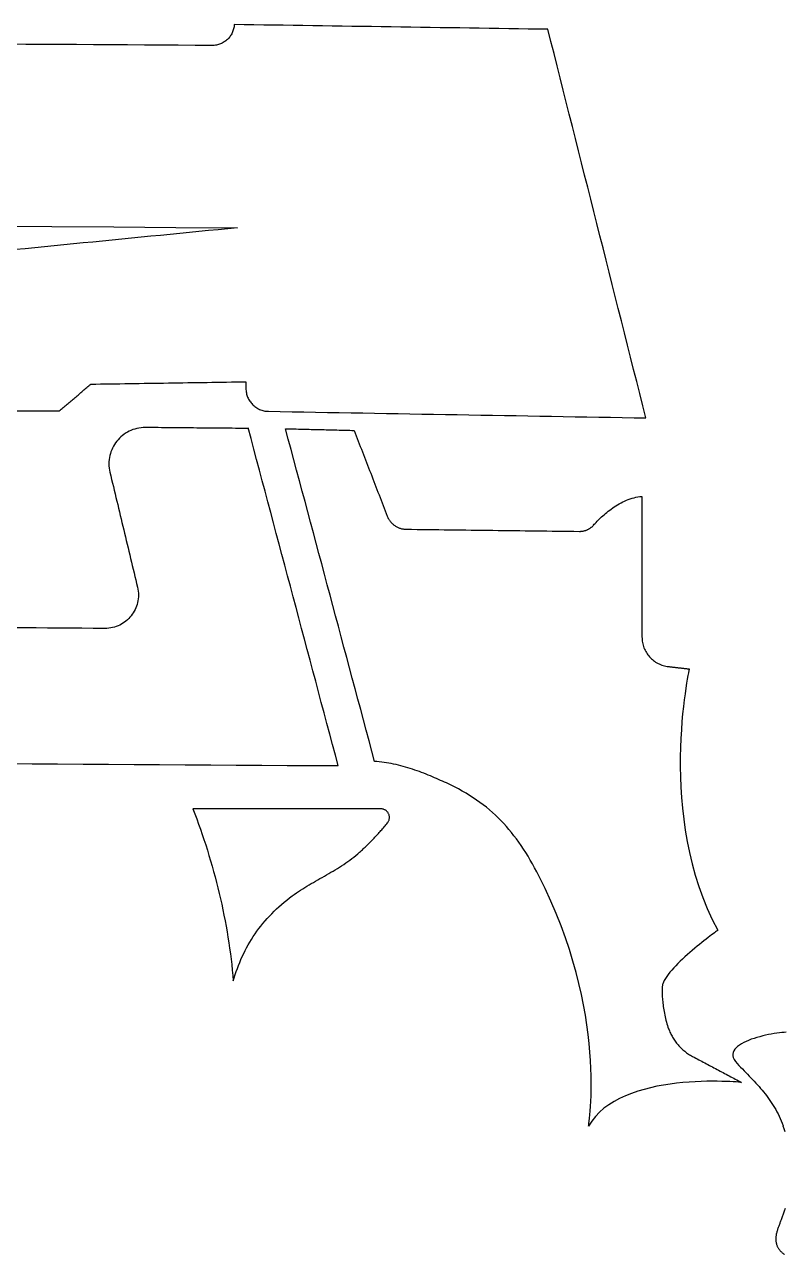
# Model space of a CAD drawing. Header units: metres. Extents: x 24 to 150, y -147 to -65.
# Drawn here: x 86.92 to 113.13, y -107.89 to -65.5 of the extents above; entities that cross this region are included whole.
import ezdxf

# ---------------------------------------------------------------- set-up
doc = ezdxf.new("R2010")
doc.units = ezdxf.units.M

msp = doc.modelspace()

# ---------------------------------------------------------------- linework, layer by layer
for points in [[(86.409276, -78.81493), (87.263986, -78.81493), (88.118696, -78.81493), (88.152732, -78.785974), (88.186768, -78.757018), (88.220804, -78.728062), (88.25484, -78.699106), (88.288876, -78.67015), (88.322912, -78.641194), (88.356948, -78.612238), (88.390984, -78.583282), (88.42502, -78.554326), (88.459056, -78.52537), (88.493092, -78.496414), (88.527128, -78.467458), (88.561164, -78.438502), (88.5952, -78.409546), (88.629236, -78.38059), (88.663272, -78.351634), (88.697308, -78.322678), (88.731344, -78.293722), (88.76538, -78.264766), (88.799416, -78.23581), (88.833452, -78.206854), (88.867488, -78.177898), (88.901524, -78.148942), (88.93556, -78.119986), (88.969596, -78.09103), (89.003632, -78.062074), (89.037668, -78.033118), (89.071704, -78.004162), (89.10574, -77.975206), (89.139776, -77.94625), (89.173812, -77.917294), (89.207848, -77.888338), (89.37498, -77.885798), (89.542112, -77.883258), (89.709244, -77.880718), (89.876376, -77.878178), (90.043508, -77.875638), (90.21064, -77.873098), (90.377772, -77.870558), (90.544904, -77.868018), (90.712036, -77.865478), (90.879168, -77.862938), (91.0463, -77.860398), (91.213432, -77.857858), (91.380564, -77.855318), (91.547696, -77.852778), (91.714828, -77.850238), (91.88196, -77.847698), (92.049092, -77.845158), (92.216224, -77.842618), (92.383356, -77.840078), (92.550488, -77.837538), (92.71762, -77.834998), (92.884752, -77.832458), (93.051884, -77.829918), (93.219016, -77.827378), (93.386148, -77.824838), (93.55328, -77.822298), (93.720412, -77.819758), (93.887544, -77.817218), (94.054676, -77.814678), (94.221808, -77.812138), (94.38894, -77.809598), (94.556072, -77.807058), (94.556072, -77.81417), (94.556072, -77.821282), (94.556072, -77.828394), (94.556072, -77.835506), (94.556072, -77.842618), (94.556072, -77.84973), (94.556072, -77.856842), (94.556072, -77.863954), (94.556072, -77.871066), (94.556072, -77.878178), (94.556072, -77.88529), (94.556072, -77.892402), (94.556072, -77.899514), (94.556072, -77.906626), (94.556072, -77.913738), (94.556072, -77.92085), (94.556072, -77.927962), (94.556072, -77.935074), (94.556072, -77.942186), (94.556072, -77.949298), (94.556072, -77.95641), (94.556072, -77.963522), (94.556072, -77.970634), (94.556072, -77.977746), (94.556072, -77.984858), (94.556072, -77.99197), (94.556072, -77.999082), (94.556072, -78.006194), (94.556072, -78.013306), (94.556072, -78.020418), (94.556072, -78.02753), (94.556072, -78.034642), (94.557088, -78.075028), (94.560136, -78.114652), (94.564962, -78.153768), (94.57182, -78.192376), (94.580456, -78.230222), (94.59087, -78.267306), (94.603062, -78.303628), (94.617032, -78.339188), (94.632526, -78.373986), (94.649544, -78.407768), (94.66834, -78.440788), (94.688406, -78.472792), (94.709996, -78.50378), (94.73311, -78.533498), (94.757494, -78.5622), (94.783148, -78.589632), (94.810072, -78.615794), (94.838266, -78.640686), (94.86773, -78.664308), (94.89821, -78.686406), (94.929706, -78.707234), (94.962218, -78.726538), (94.995746, -78.744318), (95.03029, -78.76032), (95.065596, -78.774798), (95.101918, -78.787498), (95.139002, -78.798674), (95.176848, -78.808072), (95.215202, -78.815438), (95.254318, -78.821026), (95.293942, -78.824582), (95.334074, -78.82636), (95.740982, -78.833472), (96.14789, -78.840584), (96.554798, -78.847696), (96.961706, -78.854808), (97.368614, -78.86192), (97.775522, -78.869032), (98.18243, -78.876144), (98.589338, -78.883256), (98.996246, -78.890368), (99.403154, -78.89748), (99.810062, -78.904592), (100.21697, -78.911704), (100.623878, -78.918816), (101.030786, -78.925928), (101.437694, -78.93304), (101.844602, -78.940152), (102.25151, -78.947264), (102.658418, -78.954376), (103.065326, -78.961488), (103.472234, -78.9686), (103.879142, -78.975712), (104.28605, -78.982824), (104.692958, -78.989936), (105.099866, -78.997048), (105.506774, -79.00416), (105.913682, -79.011272), (106.32059, -79.018384), (106.727498, -79.025496), (107.134406, -79.032608), (107.541314, -79.03972), (107.948222, -79.046832), (108.35513, -79.053944), (108.249466, -78.635352), (108.143802, -78.21676), (108.038138, -77.798168), (107.932474, -77.379576), (107.82681, -76.960984), (107.721146, -76.542392), (107.615482, -76.1238), (107.509818, -75.705208), (107.404154, -75.286616), (107.29849, -74.868024), (107.192826, -74.449432), (107.087162, -74.03084), (106.981498, -73.612248), (106.875834, -73.193656), (106.77017, -72.775064), (106.664506, -72.356472), (106.558842, -71.93788), (106.453178, -71.519288), (106.347514, -71.100696), (106.24185, -70.682104), (106.136186, -70.263512), (106.030522, -69.84492), (105.924858, -69.426328), (105.819194, -69.007736), (105.71353, -68.589144), (105.607866, -68.170552), (105.502202, -67.75196), (105.396538, -67.333368), (105.290874, -66.914776), (105.18521, -66.496184), (105.079546, -66.077592), (104.973882, -65.659), (104.635808, -65.65392), (104.297734, -65.64884), (103.95966, -65.64376), (103.621586, -65.63868), (103.283512, -65.6336), (102.945438, -65.62852), (102.607364, -65.62344), (102.26929, -65.61836), (101.931216, -65.61328), (101.593142, -65.6082), (101.255068, -65.60312), (100.916994, -65.59804), (100.57892, -65.59296), (100.240846, -65.58788), (99.902772, -65.5828), (99.564698, -65.57772), (99.226624, -65.57264), (98.88855, -65.56756), (98.550476, -65.56248), (98.212402, -65.5574), (97.874328, -65.55232), (97.536254, -65.54724), (97.19818, -65.54216), (96.860106, -65.53708), (96.522032, -65.532), (96.183958, -65.52692), (95.845884, -65.52184), (95.50781, -65.51676), (95.169736, -65.51168), (94.831662, -65.5066), (94.493588, -65.50152), (94.155514, -65.49644), (94.152466, -65.534286), (94.14764, -65.57137), (94.141036, -65.607946), (94.132654, -65.64376), (94.122748, -65.679066), (94.111318, -65.71361), (94.09811, -65.747392), (94.083378, -65.780412), (94.067122, -65.812416), (94.049596, -65.843658), (94.030546, -65.873884), (94.010226, -65.903094), (93.988636, -65.931288), (93.965776, -65.958466), (93.941646, -65.984374), (93.9165, -66.009266), (93.890084, -66.032888), (93.862652, -66.05524), (93.834204, -66.076322), (93.80474, -66.096134), (93.77426, -66.114676), (93.743018, -66.131694), (93.71076, -66.147442), (93.67774, -66.161666), (93.643958, -66.174366), (93.609414, -66.185288), (93.574362, -66.194686), (93.538548, -66.20256), (93.502226, -66.208656), (93.465396, -66.212974), (93.428058, -66.215514), (93.390212, -66.216276), (92.806012, -66.21272), (92.221812, -66.209164), (91.637612, -66.205608), (91.053412, -66.202052), (90.469212, -66.198496), (89.885012, -66.19494), (89.300812, -66.191384), (88.716612, -66.187828), (88.132412, -66.184272), (87.548212, -66.180716), (86.964012, -66.17716), (86.379812, -66.173604)], [(85.723984, -72.445626), (87.860886, -72.459088), (89.997788, -72.47255), (92.13469, -72.486012), (94.271592, -72.499474), (93.938344, -72.53224), (93.605096, -72.565006), (93.271848, -72.597772), (92.9386, -72.630538), (92.605352, -72.663304), (92.272104, -72.69607), (91.938856, -72.728836), (91.605608, -72.761602), (91.27236, -72.794368), (90.939112, -72.827134), (90.605864, -72.8599), (90.272616, -72.892666), (89.939368, -72.925432), (89.60612, -72.958198), (89.272872, -72.990964), (88.939624, -73.02373), (88.606376, -73.056496), (88.273128, -73.089262), (87.93988, -73.122028), (87.606632, -73.154794), (87.273384, -73.18756), (86.940136, -73.220326), (86.606888, -73.253092)], [(86.302596, -90.970354), (87.182452, -90.975688), (88.062308, -90.981022), (88.942164, -90.986356), (89.82202, -90.99169), (90.701876, -90.997024), (91.581732, -91.002358), (92.461588, -91.007692), (93.341444, -91.013026), (94.2213, -91.01836), (95.101156, -91.023694), (95.981012, -91.029028), (96.860868, -91.034362), (97.740724, -91.039696), (97.643696, -90.675968), (97.546668, -90.31224), (97.44964, -89.948512), (97.352612, -89.584784), (97.255584, -89.221056), (97.158556, -88.857328), (97.061528, -88.4936), (96.9645, -88.129872), (96.867472, -87.766144), (96.770444, -87.402416), (96.673416, -87.038688), (96.576388, -86.67496), (96.47936, -86.311232), (96.382332, -85.947504), (96.285304, -85.583776), (96.188276, -85.220048), (96.091248, -84.85632), (95.99422, -84.492592), (95.897192, -84.128864), (95.800164, -83.765136), (95.703136, -83.401408), (95.606108, -83.03768), (95.50908, -82.673952), (95.412052, -82.310224), (95.315024, -81.946496), (95.217996, -81.582768), (95.120968, -81.21904), (95.02394, -80.855312), (94.926912, -80.491584), (94.829884, -80.127856), (94.732856, -79.764128), (94.635828, -79.4004)], [(94.640908, -79.417672), (94.52991, -79.416656), (94.418912, -79.41564), (94.307914, -79.414624), (94.196916, -79.413608), (94.085918, -79.412592), (93.97492, -79.411576), (93.863922, -79.41056), (93.752924, -79.409544), (93.641926, -79.408528), (93.530928, -79.407512), (93.41993, -79.406496), (93.308932, -79.40548), (93.197934, -79.404464), (93.086936, -79.403448), (92.975938, -79.402432), (92.86494, -79.401416), (92.753942, -79.4004), (92.642944, -79.399384), (92.531946, -79.398368), (92.420948, -79.397352), (92.30995, -79.396336), (92.198952, -79.39532), (92.087954, -79.394304), (91.976956, -79.393288), (91.865958, -79.392272), (91.75496, -79.391256), (91.643962, -79.39024), (91.532964, -79.389224), (91.421966, -79.388208), (91.310968, -79.387192), (91.19997, -79.386176), (91.088972, -79.38516), (91.013534, -79.386938), (90.939366, -79.393034), (90.866722, -79.403194), (90.795602, -79.417418), (90.726006, -79.435706), (90.658188, -79.457804), (90.592402, -79.483458), (90.528648, -79.512668), (90.466926, -79.545434), (90.407236, -79.581502), (90.349832, -79.620618), (90.294968, -79.662782), (90.242644, -79.70774), (90.19286, -79.755492), (90.14587, -79.805784), (90.101674, -79.858616), (90.060272, -79.913734), (90.021918, -79.970884), (89.986866, -80.03032), (89.955116, -80.091534), (89.926668, -80.154526), (89.901776, -80.219296), (89.88044, -80.28559), (89.86266, -80.353154), (89.84869, -80.421988), (89.83853, -80.492092), (89.832434, -80.562958), (89.830402, -80.63484), (89.832688, -80.707484), (89.839292, -80.780636), (89.850214, -80.854296), (89.865708, -80.92821), (89.895426, -81.051908), (89.925144, -81.175606), (89.954862, -81.299304), (89.98458, -81.423002), (90.014298, -81.5467), (90.044016, -81.670398), (90.073734, -81.794096), (90.103452, -81.917794), (90.13317, -82.041492), (90.162888, -82.16519), (90.192606, -82.288888), (90.222324, -82.412586), (90.252042, -82.536284), (90.28176, -82.659982), (90.311478, -82.78368), (90.341196, -82.907378), (90.370914, -83.031076), (90.400632, -83.154774), (90.43035, -83.278472), (90.460068, -83.40217), (90.489786, -83.525868), (90.519504, -83.649566), (90.549222, -83.773264), (90.57894, -83.896962), (90.608658, -84.02066), (90.638376, -84.144358), (90.668094, -84.268056), (90.697812, -84.391754), (90.72753, -84.515452), (90.757248, -84.63915), (90.786966, -84.762848), (90.816684, -84.886546), (90.830908, -84.954872), (90.841068, -85.02269), (90.847164, -85.090254), (90.849196, -85.15731), (90.847418, -85.223604), (90.84183, -85.289136), (90.832432, -85.353652), (90.819478, -85.417152), (90.802968, -85.479636), (90.783156, -85.54085), (90.760042, -85.60054), (90.733626, -85.658706), (90.704162, -85.715348), (90.67165, -85.770212), (90.636344, -85.823044), (90.598244, -85.873844), (90.55735, -85.922612), (90.513916, -85.969094), (90.467942, -86.013036), (90.419682, -86.054438), (90.368882, -86.0933), (90.31605, -86.129368), (90.260932, -86.162642), (90.203782, -86.192868), (90.144854, -86.219792), (90.084148, -86.243414), (90.021664, -86.263734), (89.957402, -86.280498), (89.891616, -86.293706), (89.82456, -86.303104), (89.756234, -86.308692), (89.686638, -86.310216), (89.291922, -86.307422), (88.897206, -86.304628), (88.50249, -86.301834), (88.107774, -86.29904), (87.713058, -86.296246), (87.318342, -86.293452), (86.923626, -86.290658), (86.52891, -86.287864)], [(106.544364, -82.752438), (106.572812, -82.720688), (106.603292, -82.687668), (106.63555, -82.653124), (106.66984, -82.617564), (106.705908, -82.580988), (106.743754, -82.54365), (106.783378, -82.50555), (106.824526, -82.466942), (106.867452, -82.427826), (106.911902, -82.388456), (106.95813, -82.349086), (107.005882, -82.309716), (107.055158, -82.2706), (107.105704, -82.231738), (107.157774, -82.193384), (107.211114, -82.155538), (107.265978, -82.118454), (107.322112, -82.082386), (107.379516, -82.047334), (107.437936, -82.013552), (107.497626, -81.981294), (107.558332, -81.95056), (107.620308, -81.92135), (107.6833, -81.894172), (107.747308, -81.868772), (107.812332, -81.845658), (107.878118, -81.82483), (107.94492, -81.806288), (108.012484, -81.790286), (108.08081, -81.777078), (108.149898, -81.766918), (108.219748, -81.759552), (108.219748, -81.910936), (108.219748, -82.06232), (108.219748, -82.213704), (108.219748, -82.365088), (108.219748, -82.516472), (108.219748, -82.667856), (108.219748, -82.81924), (108.219748, -82.970624), (108.219748, -83.122008), (108.219748, -83.273392), (108.219748, -83.424776), (108.219748, -83.57616), (108.219748, -83.727544), (108.219748, -83.878928), (108.219748, -84.030312), (108.219748, -84.181696), (108.219748, -84.33308), (108.219748, -84.484464), (108.219748, -84.635848), (108.219748, -84.787232), (108.219748, -84.938616), (108.219748, -85.09), (108.219748, -85.241384), (108.219748, -85.392768), (108.219748, -85.544152), (108.219748, -85.695536), (108.219748, -85.84692), (108.219748, -85.998304), (108.219748, -86.149688), (108.219748, -86.301072), (108.219748, -86.452456), (108.219748, -86.60384), (108.220764, -86.652608), (108.224066, -86.700868), (108.229654, -86.74862), (108.237528, -86.79561), (108.247434, -86.841838), (108.259372, -86.887558), (108.273342, -86.932262), (108.289344, -86.976204), (108.307124, -87.01913), (108.326936, -87.06104), (108.348526, -87.101934), (108.371894, -87.141812), (108.39704, -87.18042), (108.42371, -87.218012), (108.452158, -87.254334), (108.48213, -87.289132), (108.513626, -87.32266), (108.546646, -87.354664), (108.580936, -87.385398), (108.61675, -87.414608), (108.653834, -87.44204), (108.692188, -87.467948), (108.731812, -87.492078), (108.772706, -87.51443), (108.814616, -87.535004), (108.857542, -87.5538), (108.901484, -87.570564), (108.946442, -87.58555), (108.992416, -87.598504), (109.039152, -87.609172), (109.086904, -87.617808), (109.135418, -87.624158), (109.15777, -87.626698), (109.180122, -87.629238), (109.202474, -87.631778), (109.224826, -87.634318), (109.247178, -87.636858), (109.26953, -87.639398), (109.291882, -87.641938), (109.314234, -87.644478), (109.336586, -87.647018), (109.358938, -87.649558), (109.38129, -87.652098), (109.403642, -87.654638), (109.425994, -87.657178), (109.448346, -87.659718), (109.470698, -87.662258), (109.49305, -87.664798), (109.515402, -87.667338), (109.537754, -87.669878), (109.560106, -87.672418), (109.582458, -87.674958), (109.60481, -87.677498), (109.627162, -87.680038), (109.649514, -87.682578), (109.671866, -87.685118), (109.694218, -87.687658), (109.71657, -87.690198), (109.738922, -87.692738), (109.761274, -87.695278), (109.783626, -87.697818), (109.805978, -87.700358), (109.82833, -87.702898), (109.850682, -87.705438), (109.84738, -87.72017), (109.838236, -87.763604), (109.824012, -87.83447), (109.80547, -87.931752), (109.783372, -88.05418), (109.758734, -88.200738), (109.732064, -88.370156), (109.704378, -88.561418), (109.676438, -88.773254), (109.649006, -89.004648), (109.623098, -89.254584), (109.599222, -89.521538), (109.578394, -89.804748), (109.561376, -90.10269), (109.54893, -90.414602), (109.542072, -90.73896), (109.54131, -91.075002), (109.54766, -91.421204), (109.561884, -91.776804), (109.584744, -92.140278), (109.617256, -92.51061), (109.659928, -92.886784), (109.713776, -93.26753), (109.779562, -93.651832), (109.858048, -94.03842), (109.949996, -94.426278), (110.056422, -94.814136), (110.178088, -95.200978), (110.315756, -95.585534), (110.470188, -95.966534), (110.642146, -96.343216), (110.832392, -96.714056), (110.827566, -96.717612), (110.813342, -96.728026), (110.790228, -96.745044), (110.758986, -96.768158), (110.720124, -96.797114), (110.67415, -96.831658), (110.621826, -96.871282), (110.56366, -96.915986), (110.50016, -96.965008), (110.431834, -97.018348), (110.359444, -97.075498), (110.283498, -97.136204), (110.204758, -97.199958), (110.123732, -97.266506), (110.040928, -97.335594), (109.956854, -97.406714), (109.872272, -97.479612), (109.78769, -97.554034), (109.70387, -97.629726), (109.621066, -97.70618), (109.54004, -97.783142), (109.461554, -97.860104), (109.386116, -97.936812), (109.314234, -98.013012), (109.246416, -98.088196), (109.183424, -98.16211), (109.125766, -98.2345), (109.07395, -98.305112), (109.028484, -98.373438), (108.99013, -98.439224), (108.95965, -98.501962), (108.937298, -98.561398), (108.932472, -98.578924), (108.928154, -98.600006), (108.924598, -98.62439), (108.92155, -98.651822), (108.91901, -98.682048), (108.916978, -98.715322), (108.915708, -98.751136), (108.914946, -98.78949), (108.914946, -98.830384), (108.915454, -98.87331), (108.916724, -98.918522), (108.918756, -98.965766), (108.92155, -99.014788), (108.925106, -99.065588), (108.929424, -99.117912), (108.934504, -99.171506), (108.940346, -99.22637), (108.94695, -99.282504), (108.954316, -99.339654), (108.962698, -99.397566), (108.971842, -99.45624), (108.982002, -99.515422), (108.993178, -99.575112), (109.005116, -99.635056), (109.01807, -99.695254), (109.03204, -99.755452), (109.047026, -99.81565), (109.063028, -99.875594), (109.080046, -99.93503), (109.09808, -99.993958), (109.117384, -100.052124), (109.137704, -100.109528), (109.152182, -100.147628), (109.167422, -100.185474), (109.183678, -100.222812), (109.200696, -100.259642), (109.218476, -100.295964), (109.237018, -100.331778), (109.256322, -100.367338), (109.276388, -100.40239), (109.297216, -100.436934), (109.318806, -100.47097), (109.341158, -100.504498), (109.364272, -100.537264), (109.388148, -100.569522), (109.412786, -100.601272), (109.438186, -100.632514), (109.464094, -100.662994), (109.490764, -100.692966), (109.518196, -100.72243), (109.546136, -100.751132), (109.574838, -100.779326), (109.604302, -100.806758), (109.634274, -100.833428), (109.665008, -100.85959), (109.69625, -100.88499), (109.728, -100.909628), (109.760512, -100.933758), (109.793532, -100.957126), (109.82706, -100.979732), (109.86135, -101.001576), (109.896148, -101.022658), (109.931454, -101.042978), (109.967268, -101.062536), (110.019846, -101.090476), (110.072424, -101.118416), (110.125002, -101.146356), (110.17758, -101.174296), (110.230158, -101.202236), (110.282736, -101.230176), (110.335314, -101.258116), (110.387892, -101.286056), (110.44047, -101.313996), (110.493048, -101.341936), (110.545626, -101.369876), (110.598204, -101.397816), (110.650782, -101.425756), (110.70336, -101.453696), (110.755938, -101.481636), (110.808516, -101.509576), (110.861094, -101.537516), (110.913672, -101.565456), (110.96625, -101.593396), (111.018828, -101.621336), (111.071406, -101.649276), (111.123984, -101.677216), (111.176562, -101.705156), (111.22914, -101.733096), (111.281718, -101.761036), (111.334296, -101.788976), (111.386874, -101.816916), (111.439452, -101.844856), (111.49203, -101.872796), (111.544608, -101.900736), (111.597186, -101.928676), (111.649764, -101.956616), (111.637572, -101.955346), (111.602266, -101.952298), (111.544862, -101.947726), (111.466884, -101.942138), (111.369602, -101.936296), (111.25454, -101.930454), (111.122714, -101.92512), (110.975648, -101.921056), (110.814866, -101.918516), (110.641384, -101.918008), (110.456726, -101.920294), (110.262162, -101.925628), (110.059216, -101.934518), (109.849158, -101.947472), (109.633258, -101.965252), (109.412786, -101.988112), (109.189266, -102.01656), (108.963968, -102.051358), (108.738162, -102.09276), (108.513372, -102.141274), (108.290868, -102.197662), (108.07192, -102.262178), (107.857798, -102.33533), (107.650026, -102.41788), (107.449874, -102.510082), (107.258866, -102.612444), (107.078018, -102.725728), (106.908854, -102.850188), (106.752898, -102.986332), (106.611166, -103.134922), (106.485182, -103.296212), (106.376216, -103.470964), (106.378248, -103.459534), (106.383582, -103.425752), (106.39171, -103.369872), (106.40187, -103.292656), (106.4133, -103.194866), (106.425238, -103.07701), (106.437176, -102.939342), (106.448352, -102.782878), (106.458004, -102.607872), (106.46537, -102.415086), (106.469942, -102.205028), (106.470958, -101.978206), (106.467656, -101.735382), (106.459274, -101.477064), (106.445304, -101.20376), (106.424984, -100.916232), (106.397552, -100.614988), (106.3625, -100.300536), (106.318812, -99.973384), (106.26598, -99.634294), (106.203242, -99.28352), (106.13009, -98.922078), (106.045508, -98.550222), (105.948988, -98.168714), (105.839768, -97.778062), (105.71734, -97.378774), (105.580688, -96.971612), (105.429304, -96.557084), (105.26268, -96.135698), (105.0798, -95.707962), (104.880156, -95.274638), (104.662732, -94.836234), (104.589326, -94.695518), (104.515412, -94.558104), (104.440736, -94.423738), (104.365298, -94.29242), (104.288844, -94.16415), (104.211374, -94.038674), (104.132888, -93.916246), (104.053132, -93.796612), (103.971852, -93.679772), (103.889302, -93.565472), (103.804974, -93.453966), (103.719122, -93.345), (103.631492, -93.238574), (103.54183, -93.134688), (103.450136, -93.033342), (103.356156, -92.934536), (103.260144, -92.838016), (103.161592, -92.743782), (103.060754, -92.651834), (102.957122, -92.561918), (102.85095, -92.474288), (102.741984, -92.38869), (102.62997, -92.305124), (102.514908, -92.22359), (102.396798, -92.144088), (102.275386, -92.066364), (102.150672, -91.990418), (102.022402, -91.91625), (101.890576, -91.84386), (101.75494, -91.772994), (101.615494, -91.703906), (101.472238, -91.636342), (101.407468, -91.606624), (101.341428, -91.576652), (101.274118, -91.546426), (101.205538, -91.515946), (101.135688, -91.485466), (101.064568, -91.454986), (100.992432, -91.424506), (100.91928, -91.394026), (100.845112, -91.3638), (100.769928, -91.333828), (100.693982, -91.30411), (100.617274, -91.2749), (100.539804, -91.246198), (100.461572, -91.218004), (100.382578, -91.190572), (100.303076, -91.163648), (100.223066, -91.13774), (100.142548, -91.112594), (100.061522, -91.088464), (99.980242, -91.06535), (99.898708, -91.043252), (99.81692, -91.022424), (99.734878, -91.002866), (99.652582, -90.984578), (99.570286, -90.96756), (99.48799, -90.952066), (99.405694, -90.938096), (99.323398, -90.925904), (99.241356, -90.91549), (99.159314, -90.906854), (99.077526, -90.899996), (98.995992, -90.89517), (98.89998, -90.536776), (98.803968, -90.178382), (98.707956, -89.819988), (98.611944, -89.461594), (98.515932, -89.1032), (98.41992, -88.744806), (98.323908, -88.386412), (98.227896, -88.028018), (98.131884, -87.669624), (98.035872, -87.31123), (97.93986, -86.952836), (97.843848, -86.594442), (97.747836, -86.236048), (97.651824, -85.877654), (97.555812, -85.51926), (97.4598, -85.160866), (97.363788, -84.802472), (97.267776, -84.444078), (97.171764, -84.085684), (97.075752, -83.72729), (96.97974, -83.368896), (96.883728, -83.010502), (96.787716, -82.652108), (96.691704, -82.293714), (96.595692, -81.93532), (96.49968, -81.576926), (96.403668, -81.218532), (96.307656, -80.860138), (96.211644, -80.501744), (96.115632, -80.14335), (96.01962, -79.784956), (95.923608, -79.426562), (95.997522, -79.42834), (96.071436, -79.430118), (96.14535, -79.431896), (96.219264, -79.433674), (96.293178, -79.435452), (96.367092, -79.43723), (96.441006, -79.439008), (96.51492, -79.440786), (96.588834, -79.442564), (96.662748, -79.444342), (96.736662, -79.44612), (96.810576, -79.447898), (96.88449, -79.449676), (96.958404, -79.451454), (97.032318, -79.453232), (97.106232, -79.45501), (97.180146, -79.456788), (97.25406, -79.458566), (97.327974, -79.460344), (97.401888, -79.462122), (97.475802, -79.4639), (97.549716, -79.465678), (97.62363, -79.467456), (97.697544, -79.469234), (97.771458, -79.471012), (97.845372, -79.47279), (97.919286, -79.474568), (97.9932, -79.476346), (98.067114, -79.478124), (98.141028, -79.479902), (98.214942, -79.48168), (98.288856, -79.483458), (98.32467, -79.575914), (98.360484, -79.66837), (98.396298, -79.760826), (98.432112, -79.853282), (98.467926, -79.945738), (98.50374, -80.038194), (98.539554, -80.13065), (98.575368, -80.223106), (98.611182, -80.315562), (98.646996, -80.408018), (98.68281, -80.500474), (98.718624, -80.59293), (98.754438, -80.685386), (98.790252, -80.777842), (98.826066, -80.870298), (98.86188, -80.962754), (98.897694, -81.05521), (98.933508, -81.147666), (98.969322, -81.240122), (99.005136, -81.332578), (99.04095, -81.425034), (99.076764, -81.51749), (99.112578, -81.609946), (99.148392, -81.702402), (99.184206, -81.794858), (99.22002, -81.887314), (99.255834, -81.97977), (99.291648, -82.072226), (99.327462, -82.164682), (99.363276, -82.257138), (99.39909, -82.349594), (99.434904, -82.44205), (99.445318, -82.466942), (99.456494, -82.491326), (99.468686, -82.515202), (99.48164, -82.538316), (99.495356, -82.560922), (99.509834, -82.58302), (99.525074, -82.604356), (99.541076, -82.625184), (99.55784, -82.64525), (99.575112, -82.664554), (99.593146, -82.68335), (99.611942, -82.701384), (99.631246, -82.718656), (99.651058, -82.735166), (99.671632, -82.750914), (99.692714, -82.7659), (99.714304, -82.780124), (99.736402, -82.793586), (99.759008, -82.806286), (99.782122, -82.818224), (99.80549, -82.829146), (99.829366, -82.839306), (99.85375, -82.848704), (99.878388, -82.857086), (99.903534, -82.864706), (99.928934, -82.87131), (99.954588, -82.876898), (99.980496, -82.881724), (100.006658, -82.885534), (100.033074, -82.888328), (100.059744, -82.890106), (100.086668, -82.890868), (100.273358, -82.893154), (100.460048, -82.89544), (100.646738, -82.897726), (100.833428, -82.900012), (101.020118, -82.902298), (101.206808, -82.904584), (101.393498, -82.90687), (101.580188, -82.909156), (101.766878, -82.911442), (101.953568, -82.913728), (102.140258, -82.916014), (102.326948, -82.9183), (102.513638, -82.920586), (102.700328, -82.922872), (102.887018, -82.925158), (103.073708, -82.927444), (103.260398, -82.92973), (103.447088, -82.932016), (103.633778, -82.934302), (103.820468, -82.936588), (104.007158, -82.938874), (104.193848, -82.94116), (104.380538, -82.943446), (104.567228, -82.945732), (104.753918, -82.948018), (104.940608, -82.950304), (105.127298, -82.95259), (105.313988, -82.954876), (105.500678, -82.957162), (105.687368, -82.959448), (105.874058, -82.961734), (106.060748, -82.96402), (106.07802, -82.96402), (106.095292, -82.963512), (106.11231, -82.962496), (106.129328, -82.961226), (106.146346, -82.959448), (106.16311, -82.957162), (106.179874, -82.954622), (106.196638, -82.951574), (106.213148, -82.948018), (106.229658, -82.943954), (106.245914, -82.939636), (106.26217, -82.93481), (106.278172, -82.929476), (106.294174, -82.923888), (106.309922, -82.917792), (106.325416, -82.911442), (106.34091, -82.904584), (106.35615, -82.897218), (106.371136, -82.889598), (106.385868, -82.88147), (106.400346, -82.873088), (106.414824, -82.864198), (106.429048, -82.855054), (106.443018, -82.845402), (106.456734, -82.835242), (106.470196, -82.824828), (106.483404, -82.813906), (106.496358, -82.80273), (106.508804, -82.791046), (106.520996, -82.779108), (106.532934, -82.766916), (106.544618, -82.754216)], [(92.725748, -92.527628), (92.793058, -92.700602), (92.859098, -92.8751), (92.923868, -93.051122), (92.987368, -93.228668), (93.049344, -93.407484), (93.11005, -93.58757), (93.169232, -93.768926), (93.227144, -93.951298), (93.283532, -94.134686), (93.338396, -94.31909), (93.391736, -94.504256), (93.443552, -94.690438), (93.493844, -94.877128), (93.542612, -95.06458), (93.589602, -95.25254), (93.635068, -95.441008), (93.67901, -95.629984), (93.721174, -95.819214), (93.76156, -96.008698), (93.800168, -96.198182), (93.837252, -96.38792), (93.872558, -96.577658), (93.906086, -96.767142), (93.937836, -96.956626), (93.967554, -97.145856), (93.995494, -97.334832), (94.021656, -97.5233), (94.045786, -97.71126), (94.068138, -97.898712), (94.088458, -98.085656), (94.106746, -98.271838), (94.123002, -98.457258), (94.154498, -98.348546), (94.188026, -98.24085), (94.223586, -98.133916), (94.261178, -98.027998), (94.300802, -97.923096), (94.342458, -97.81921), (94.386146, -97.71634), (94.431866, -97.614486), (94.479618, -97.513648), (94.529656, -97.41408), (94.581726, -97.315528), (94.635828, -97.217992), (94.691962, -97.121726), (94.750128, -97.026476), (94.810326, -96.932496), (94.872556, -96.839532), (94.937072, -96.747838), (95.00362, -96.657414), (95.0722, -96.56826), (95.142812, -96.480376), (95.21571, -96.393762), (95.29064, -96.308418), (95.367602, -96.224344), (95.446596, -96.14154), (95.527876, -96.060006), (95.611188, -95.979996), (95.696532, -95.901256), (95.783908, -95.82404), (95.87357, -95.748094), (95.965264, -95.673672), (96.05899, -95.60052), (96.155002, -95.528892), (96.225614, -95.478092), (96.296988, -95.428562), (96.369124, -95.380048), (96.441768, -95.33255), (96.51492, -95.285814), (96.58858, -95.23984), (96.662748, -95.194628), (96.73717, -95.149924), (96.811846, -95.105728), (96.886776, -95.06204), (96.96196, -95.018606), (97.037144, -94.975426), (97.112582, -94.9325), (97.18802, -94.889574), (97.263458, -94.846648), (97.338642, -94.803468), (97.413826, -94.760034), (97.488756, -94.716346), (97.563432, -94.67215), (97.6376, -94.6277), (97.711514, -94.582488), (97.78492, -94.536768), (97.857818, -94.490286), (97.930208, -94.442788), (98.001836, -94.394528), (98.072702, -94.345252), (98.142806, -94.294706), (98.212148, -94.24289), (98.280728, -94.189804), (98.348292, -94.135448), (98.41484, -94.079568), (98.480372, -94.022164), (98.512122, -93.993462), (98.543872, -93.96476), (98.575368, -93.935804), (98.606864, -93.906594), (98.63836, -93.87713), (98.669602, -93.847412), (98.700844, -93.81744), (98.731832, -93.787214), (98.76282, -93.756988), (98.793808, -93.726508), (98.824542, -93.695774), (98.855276, -93.664786), (98.885756, -93.633544), (98.916236, -93.602302), (98.946462, -93.570806), (98.976688, -93.539056), (99.00666, -93.507306), (99.036632, -93.475302), (99.06635, -93.443044), (99.096068, -93.410786), (99.125532, -93.378274), (99.154996, -93.345508), (99.184206, -93.312742), (99.213416, -93.279722), (99.242372, -93.246702), (99.271328, -93.213428), (99.30003, -93.180154), (99.328478, -93.146626), (99.356926, -93.113098), (99.38512, -93.079316), (99.413314, -93.045534), (99.441254, -93.011498), (99.455224, -92.99321), (99.467416, -92.974414), (99.47783, -92.95511), (99.48672, -92.935552), (99.494086, -92.91574), (99.499928, -92.895674), (99.504246, -92.875354), (99.50704, -92.855034), (99.50831, -92.834714), (99.508056, -92.814394), (99.506532, -92.794328), (99.503484, -92.774262), (99.499166, -92.754704), (99.493578, -92.7354), (99.48672, -92.716604), (99.478592, -92.698316), (99.469448, -92.680536), (99.459034, -92.663264), (99.447604, -92.646754), (99.434904, -92.631006), (99.421188, -92.61602), (99.406456, -92.60205), (99.390708, -92.589096), (99.374198, -92.577158), (99.356672, -92.56649), (99.338384, -92.556838), (99.31908, -92.548456), (99.299014, -92.541598), (99.278186, -92.53601), (99.256596, -92.531946), (99.234244, -92.529406), (99.21113, -92.528644), (99.008438, -92.528644), (98.805746, -92.528644), (98.603054, -92.528644), (98.400362, -92.528644), (98.19767, -92.528644), (97.994978, -92.528644), (97.792286, -92.528644), (97.589594, -92.528644), (97.386902, -92.528644), (97.18421, -92.528644), (96.981518, -92.528644), (96.778826, -92.528644), (96.576134, -92.528644), (96.373442, -92.528644), (96.17075, -92.528644), (95.968058, -92.528644), (95.765366, -92.528644), (95.562674, -92.528644), (95.359982, -92.528644), (95.15729, -92.528644), (94.954598, -92.528644), (94.751906, -92.528644), (94.549214, -92.528644), (94.346522, -92.528644), (94.14383, -92.528644), (93.941138, -92.528644), (93.738446, -92.528644), (93.535754, -92.528644), (93.333062, -92.528644), (93.13037, -92.528644), (92.927678, -92.528644), (92.724986, -92.528644)], [(113.19129, -100.226876), (113.12017, -100.232464), (113.042446, -100.240084), (112.95888, -100.24999), (112.870488, -100.262182), (112.778032, -100.27666), (112.682274, -100.29317), (112.583976, -100.311966), (112.484154, -100.333048), (112.38357, -100.356416), (112.282986, -100.38207), (112.183418, -100.41001), (112.085628, -100.440236), (111.990378, -100.472748), (111.898684, -100.507546), (111.811054, -100.54463), (111.728504, -100.584), (111.65205, -100.625656), (111.5822, -100.669598), (111.51997, -100.715826), (111.466376, -100.76434), (111.421926, -100.81514), (111.387636, -100.868226), (111.364268, -100.923852), (111.352838, -100.981764), (111.353854, -101.041962), (111.368332, -101.104446), (111.397288, -101.16947), (111.44123, -101.23678), (111.501174, -101.306376), (111.562642, -101.369876), (111.623602, -101.432614), (111.684054, -101.494844), (111.744252, -101.556312), (111.803942, -101.617272), (111.863124, -101.677978), (111.921544, -101.73843), (111.979456, -101.798628), (112.036606, -101.858826), (112.093248, -101.919024), (112.149128, -101.979222), (112.204246, -102.039674), (112.258602, -102.100634), (112.311942, -102.161848), (112.36452, -102.22357), (112.416082, -102.286054), (112.466628, -102.3493), (112.516412, -102.413308), (112.564926, -102.478078), (112.612424, -102.544118), (112.658906, -102.611174), (112.704118, -102.6795), (112.748314, -102.749096), (112.79124, -102.820216), (112.832896, -102.892606), (112.873282, -102.966774), (112.912398, -103.04272), (112.94999, -103.120444), (112.986312, -103.199946), (113.02111, -103.28148), (113.054384, -103.3653), (113.086134, -103.451152)], [(113.083594, -103.452422), (113.117122, -103.550212), (113.148364, -103.648764)], [(113.159032, -106.299762), (113.128806, -106.398568), (113.096294, -106.496612), (113.061496, -106.593894), (113.024412, -106.690414), (113.013744, -106.717084), (113.002822, -106.744008), (112.9919, -106.770932), (112.980978, -106.79811), (112.970056, -106.825288), (112.959134, -106.85272), (112.948466, -106.880152), (112.938052, -106.907838), (112.927892, -106.935524), (112.917986, -106.96321), (112.908334, -106.990896), (112.89919, -107.018836), (112.8903, -107.046776), (112.881918, -107.074716), (112.874044, -107.102656), (112.866932, -107.130596), (112.860328, -107.158536), (112.854486, -107.186476), (112.849406, -107.214416), (112.845088, -107.242356), (112.841532, -107.270296), (112.838992, -107.298236), (112.837468, -107.326176), (112.836706, -107.353862), (112.837214, -107.381548), (112.838738, -107.409234), (112.841278, -107.436666), (112.845088, -107.464098), (112.850168, -107.49153), (112.856518, -107.518708), (112.864392, -107.545886), (112.873536, -107.57281), (112.880902, -107.591352), (112.888776, -107.60964), (112.897412, -107.627674), (112.906556, -107.6452), (112.916208, -107.662472), (112.926622, -107.679236), (112.937544, -107.695746), (112.948974, -107.711748), (112.960912, -107.727496), (112.973358, -107.74299), (112.986312, -107.757976), (112.999774, -107.772708), (113.013744, -107.786932), (113.027968, -107.800648), (113.0427, -107.81411), (113.05794, -107.827064), (113.073434, -107.839764), (113.089436, -107.851956), (113.105692, -107.86364), (113.122202, -107.87507), (113.138966, -107.885992)]]:
    msp.add_lwpolyline(points)

doc.saveas('drawing.dxf')
